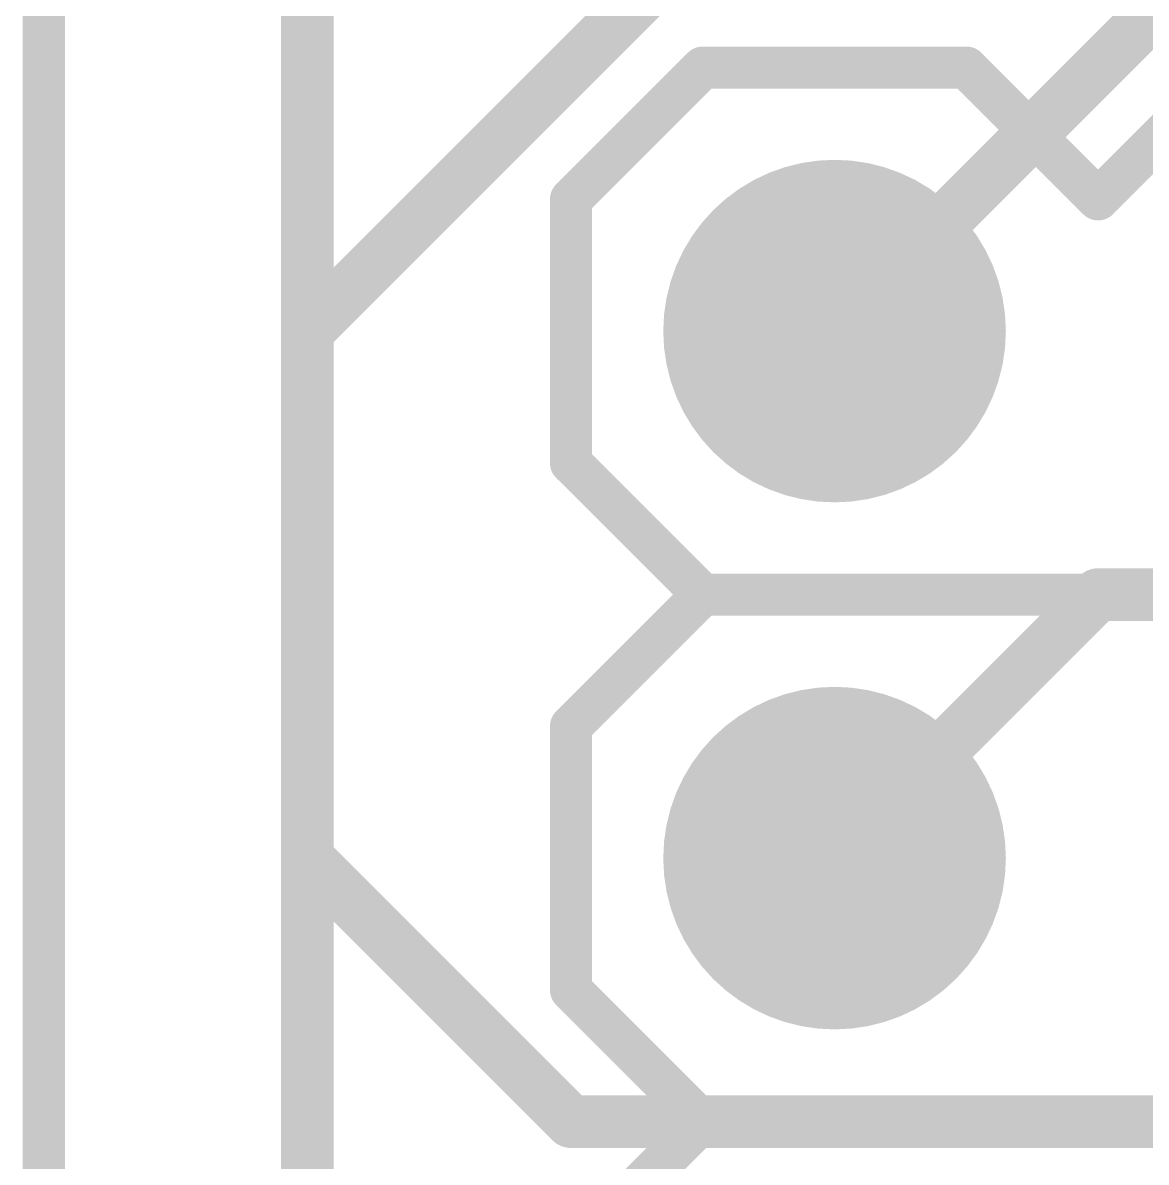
# Model space of a CAD drawing. Extents: x -0.1 to 52.8, y -11.4 to 50.9.
# Drawn here: x -0.1 to 5.31, y 39.17 to 44.67 of the extents above; entities that cross this region are included whole.
import ezdxf

# ---------------------------------------------------------------- set-up
doc = ezdxf.new("R2010")
doc.units = 0
for name, color, linetype in [('1', 12, 'CONTINUOUS'), ('16', 132, 'CONTINUOUS'), ('17', 110, 'CONTINUOUS'), ('20', 53, 'CONTINUOUS'), ('21', 41, 'CONTINUOUS'), ('51', 53, 'CONTINUOUS')]:
    doc.layers.add(name, color=color, linetype=linetype)

# ---------------------------------------------------------------- blocks, each defined once
blk = doc.blocks.new('RECT')
blk.add_solid([(-0.5, -0.5), (0.5, -0.5), (-0.5, 0.5), (0.5, 0.5)])
blk = doc.blocks.new('ROUNDP')
at = {"const_width": 0.5}
blk.add_lwpolyline([(0, -0.25, 1), (0, 0.25, 1), (0, -0.25)], format="xyb", dxfattribs=at)

msp = doc.modelspace()

# ---------------------------------------------------------------- linework, layer by layer
at = {"layer": '1', "const_width": 0.254}
msp.add_lwpolyline([(1.27, 27.94), (1.27, 49.149)], dxfattribs=at)
at = {"layer": '16'}
for points, const_width in [([(0, 0), (0, 50.8)], 0.2032), ([(3.81, 45.72), (1.27, 43.18)], 0.254), ([(6.35, 45.72), (3.81, 43.18)], 0.254), ([(1.27, 43.18), (1.27, 40.64)], 0.254), ([(5.08, 41.91), (3.81, 40.64)], 0.254), ([(7.62, 41.91), (5.08, 41.91)], 0.254), ([(1.27, 40.64), (2.54, 39.37)], 0.254), ([(2.54, 39.37), (7.366, 39.37)], 0.254)]:
    msp.add_lwpolyline(points, dxfattribs=dict(at, const_width=const_width))
at = {"layer": '16', "const_width": 0.127}
for points in [[(1.3335, 43.18, 1), (1.2065, 43.18)], [(1.2251, 43.2249, 1), (1.3149, 43.1351)], [(3.7651, 43.2249, 1), (3.8549, 43.1351)], [(5.08, 41.9735, 1), (5.08, 41.8465)], [(5.1249, 41.8651, 1), (5.0351, 41.9549)], [(1.3149, 40.6849, 1), (1.2251, 40.5951)], [(3.7651, 40.6849, 1), (3.8549, 40.5951)], [(1.2065, 40.64, 1), (1.3335, 40.64)], [(2.54, 39.4335, 1), (2.54, 39.3065)], [(2.4951, 39.3251, 1), (2.5849, 39.4149)]]:
    msp.add_lwpolyline(points, format="xyb", dxfattribs=at)
at = {"layer": '20', "const_width": 0.2032}
msp.add_lwpolyline([(0, 50.79), (0, 0)], dxfattribs=at)
at = {"layer": '21', "const_width": 0.2032}
for points in [[(2.54, 43.815), (3.175, 44.45)], [(4.445, 44.45), (3.175, 44.45)], [(4.445, 44.45), (5.08, 43.815)], [(5.08, 43.815), (5.715, 44.45)], [(2.54, 42.545), (2.54, 43.815)], [(3.175, 41.91), (2.54, 42.545)], [(2.54, 41.275), (3.175, 41.91)], [(3.175, 41.91), (6.985, 41.91)], [(2.54, 40.005), (2.54, 41.275)], [(3.175, 39.37), (2.54, 40.005)], [(2.54, 38.735), (3.175, 39.37)], [(3.175, 39.37), (6.985, 39.37)]]:
    msp.add_lwpolyline(points, dxfattribs=at)
at = {"layer": '21', "const_width": 0.1016}
for points in [[(3.175, 44.5008, 1), (3.175, 44.3992)], [(3.2109, 44.4141, 1), (3.1391, 44.4859)], [(4.4809, 44.4859, 1), (4.4091, 44.4141)], [(4.445, 44.3992, 1), (4.445, 44.5008)], [(2.5908, 43.815, 1), (2.4892, 43.815)], [(2.5041, 43.8509, 1), (2.5759, 43.7791)], [(5.0441, 43.8509, 1), (5.1159, 43.7791)], [(5.0441, 43.7791, 1), (5.1159, 43.8509)], [(2.5759, 42.5809, 1), (2.5041, 42.5091)], [(2.4892, 42.545, 1), (2.5908, 42.545)], [(3.175, 41.9608, 1), (3.175, 41.8592)], [(3.2109, 41.8741, 1), (3.1391, 41.9459)], [(3.1391, 41.8741, 1), (3.2109, 41.9459)], [(2.5908, 41.275, 1), (2.4892, 41.275)], [(2.5041, 41.3109, 1), (2.5759, 41.2391)], [(2.5759, 40.0409, 1), (2.5041, 39.9691)], [(2.4892, 40.005, 1), (2.5908, 40.005)], [(3.175, 39.4208, 1), (3.175, 39.3192)], [(3.2109, 39.3341, 1), (3.1391, 39.4059)], [(3.1391, 39.3341, 1), (3.2109, 39.4059)]]:
    msp.add_lwpolyline(points, format="xyb", dxfattribs=at)

# ---------------------------------------------------------------- block references
at = {"layer": '17', "xscale": 1.651, "yscale": 1.651}
for p in [(3.81, 43.18), (3.81, 43.18), (3.81, 40.64), (3.81, 40.64)]:
    msp.add_blockref('ROUNDP', p, dxfattribs=at)
at = {"layer": '51', "xscale": 0.508, "yscale": 0.508, "rotation": 270}
for p in [(3.81, 43.18), (3.81, 40.64)]:
    msp.add_blockref('RECT', p, dxfattribs=at)

doc.saveas('drawing.dxf')
